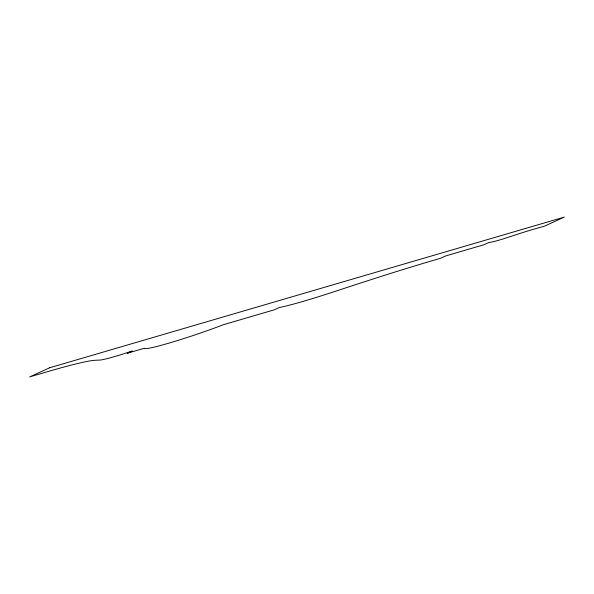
<?xml version="1.0" encoding="UTF-8"?>
<svg xmlns="http://www.w3.org/2000/svg" width="594" height="594" viewBox="0 0 594 594"><rect width="100%" height="100%" fill="white"/><g stroke="black" fill="none" stroke-linecap="round" stroke-linejoin="round"><path stroke-width="0.89" d="M49.703 367.753L29.7 376.9L48.834 371.295A108.056 6.972 -18.6 0 1 95.263 360.268L99.926 360.061A33.925 2.19 -18.6 0 0 132.276 350.98L127.279 353.259L144.29 348.284A52.769 3.408 -18.6 0 0 171.391 342.396A52.769 3.408 -18.6 0 0 223.337 324.732L274.376 309.786L279.373 307.499A69.32 4.477 -18.6 0 0 330.865 292.768L357.907 283.917A205.68 13.276 -18.6 0 1 440.726 258.212L445.73 255.925L484.006 244.721L489.011 242.434A21.948 1.418 -18.6 0 0 507.432 237.533L515.206 234.986A50.319 3.245 -18.6 0 1 544.297 226.247L564.3 217.1L49.703 367.753"/></g></svg>
